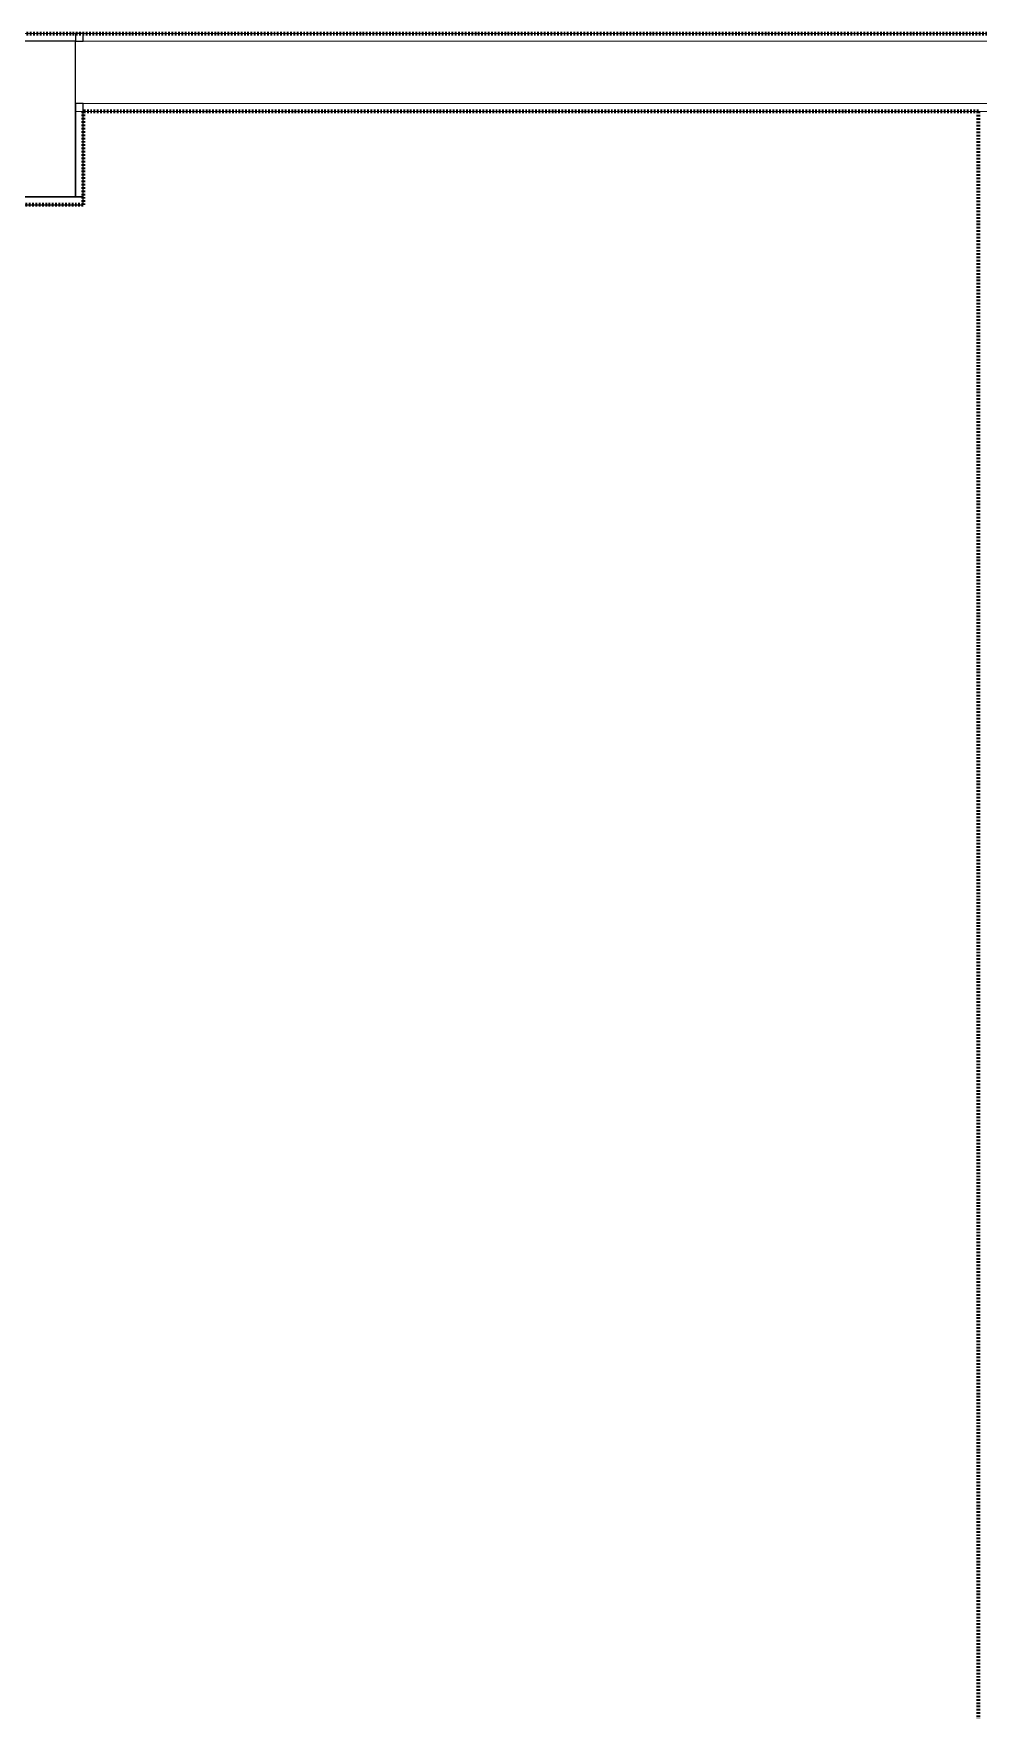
# Model space of a CAD drawing. Header units: millimetres. Extents: x -5300 to 98858, y -5196 to 93886.
# Drawn here: x 48669 to 50490, y 39933 to 43165 of the extents above; entities that cross this region are included whole.
import ezdxf

# ---------------------------------------------------------------- set-up
doc = ezdxf.new("R2010")
doc.units = ezdxf.units.MM
doc.linetypes.add('Штрих', pattern=[6.35, 3.175, -3.175])
doc.linetypes.add('Штрих_2_', pattern=[6.35, 3.175, -3.175])
for name, color, linetype, lineweight, true_color in [('_Разделитель помещений_', 4, 'Штрих', 70, 0x00ffff), ('Колонны', 7, 'Continuous', 18, 0x7f7f7f), ('Стены', 7, 'Continuous', 18, 0x7f7f7f), ('Стены разрез', 7, 'Continuous', 50, 0x7f7f7f)]:
    doc.layers.add(name, color=color, linetype=linetype, lineweight=lineweight, true_color=true_color)

# ---------------------------------------------------------------- blocks, each defined once
blk = doc.blocks.new('СТ_ВОКОЛ-006 44239 - СТ_ВОКОЛ-006 2-241892-Подвал')
at = {"layer": 'Стены', "color": 254, "true_color": 0xd4d4d4}
blk.add_line((48250, 42850), (48750, 42850), dxfattribs=at)
blk = doc.blocks.new('СТ_ВОКОЛ-006 44239 - СТ_ВОКОЛ-006 44239-241889-Подвал')
at = {"layer": 'Стены', "color": 254, "true_color": 0xd4d4d4}
for p, q in [((48235, 42850), (48235, 42850)), ((48235, 42835), (48235, 42835)), ((48765, 42850), (48765, 42850)), ((48765, 42835), (48765, 42835))]:
    blk.add_line(p, q, dxfattribs=at)
at = {"layer": 'Стены разрез', "color": 254, "lineweight": 25, "true_color": 0xd4d4d4}
for p, q in [((48765, 42850), (48235, 42850)), ((48235, 42850), (48235, 42835)), ((48235, 42835), (48765, 42835)), ((48765, 42835), (48765, 42850))]:
    blk.add_line(p, q, dxfattribs=at)
blk.add_blockref('СТ_ВОКОЛ-006 44239 - СТ_ВОКОЛ-006 2-241892-Подвал', (0, 0))
blk = doc.blocks.new('СТ_ВОКОЛ-007 44399 - СТ_ВОКОЛ-007 2-241908-Подвал')
at = {"layer": 'Стены', "color": 254, "true_color": 0xd4d4d4}
blk.add_line((48750, 42850), (48750, 43164.999972), dxfattribs=at)
blk = doc.blocks.new('СТ_ВОКОЛ-007 44399 - СТ_ВОКОЛ-007 44399-241905-Подвал')
at = {"layer": 'Стены', "color": 254, "true_color": 0xd4d4d4}
for p, q in [((48750, 43164.999972), (48750, 43164.999972)), ((48765, 43164.999972), (48765, 43164.999972)), ((48750, 43150), (48750, 43150)), ((48765, 43150), (48765, 43150)), ((48750, 43030), (48750, 43030)), ((48765, 43030), (48765, 43030)), ((48750, 42850), (48750, 42850)), ((48765, 42850), (48765, 42850))]:
    blk.add_line(p, q, dxfattribs=at)
at = {"layer": 'Стены разрез', "color": 254, "lineweight": 25, "true_color": 0xd4d4d4}
for p, q in [((48750, 43164.999972), (48750, 43150)), ((48765, 43164.999972), (48750, 43164.999972)), ((48765, 43150), (48765, 43164.999972)), ((48750, 43150), (48765, 43150)), ((48765, 43030), (48750, 43030)), ((48750, 43030), (48750, 42850)), ((48765, 42850), (48765, 43030)), ((48750, 42850), (48765, 42850))]:
    blk.add_line(p, q, dxfattribs=at)
blk.add_blockref('СТ_ВОКОЛ-007 44399 - СТ_ВОКОЛ-007 2-241908-Подвал', (0, 0))
blk = doc.blocks.new('СТВ_Перегородка_Кирпич 242319 - СТВ_Перегородка_Кирпич 2-249685-Подвал')
at = {"layer": 'Стены', "color": 254, "true_color": 0xd4d4d4}
blk.add_line((33750, 43150), (58000, 43150), dxfattribs=at)
blk = doc.blocks.new('СТВ_Перегородка_Кирпич 242319 - СТВ_Перегородка_Кирпич-249678-Подвал')
at = {"layer": 'Стены', "color": 254, "true_color": 0xd4d4d4}
for p, q in [((33750, 43165), (57830, 43165)), ((57830, 43165), (33750, 43165)), ((48750, 43165), (48250, 43165)), ((48750, 43165), (48750, 43150)), ((48765, 43165), (48750, 43165)), ((48750, 43150), (48750, 43165)), ((48750, 43165), (48750, 43165)), ((48750, 43150), (48750, 43165)), ((48750, 43165), (48750, 43165)), ((48750, 43165), (48765, 43165)), ((48765, 43165), (48765, 43165)), ((48765, 43165), (48765, 43150)), ((48765, 43165), (48765, 43150)), ((48765, 43150), (48765, 43165)), ((48765, 43165), (48765, 43165)), ((57830, 43165), (48765, 43165)), ((57830, 43150), (33750, 43150)), ((57830, 43150), (33750, 43150)), ((48750, 43150), (48250, 43150)), ((48750, 43150), (48750, 43150)), ((48750, 43150), (48765, 43150)), ((48750, 43150), (48765, 43150)), ((48750, 43150), (48750, 43150)), ((48750, 43150), (54250, 43150)), ((48750, 43030), (48750, 43150)), ((48750, 43150), (48750, 43150)), ((48750, 43150), (48750, 43030)), ((48750, 43150), (48750, 43030)), ((54250, 43150), (48750, 43150)), ((48750, 43150), (48750, 43150)), ((54250, 43150), (48750, 43150)), ((48765, 43150), (48765, 43150)), ((57830, 43150), (48765, 43150)), ((48765, 43150), (48765, 43150)), ((48750, 43030), (54250, 43030)), ((48750, 43030), (54250, 43030)), ((48750, 43030), (48750, 43030)), ((54250, 43030), (48750, 43030)), ((48750, 43030), (48750, 43030)), ((48750, 43030), (48750, 43030)), ((48750, 43030), (48765, 43030)), ((50510, 43030), (48750, 43030)), ((48750, 43015), (48750, 43030)), ((48750, 43030), (48750, 43030)), ((48750, 43030), (48750, 43015)), ((48750, 43030), (48750, 43015)), ((48765, 43030), (48750, 43030)), ((48750, 43015), (48750, 43030)), ((48750, 43030), (50510, 43030)), ((48765, 43030), (48765, 43030)), ((50510, 43030), (48765, 43030)), ((48765, 43015), (48765, 43030)), ((48765, 43030), (48765, 43015)), ((48765, 43030), (48765, 43030)), ((48765, 43030), (48765, 43015)), ((48750, 43015), (48750, 43015)), ((48750, 43015), (48765, 43015)), ((50510, 43015), (48750, 43015)), ((48750, 43015), (48750, 43015)), ((48750, 43015), (50510, 43015)), ((48765, 43015), (48750, 43015)), ((48765, 43015), (48765, 43015)), ((48765, 43015), (50510, 43015)), ((48765, 43015), (48765, 43015))]:
    blk.add_line(p, q, dxfattribs=at)
blk = doc.blocks.new('СТВ_Перегородка_Кирпич 242319 - СТВ_Перегородка_Кирпич 242319-249682-Подвал')
for name in ['СТВ_Перегородка_Кирпич 242319 - СТВ_Перегородка_Кирпич-249678-Подвал', 'СТВ_Перегородка_Кирпич 242319 - СТВ_Перегородка_Кирпич 2-249685-Подвал']:
    blk.add_blockref(name, (0, 0))
blk = doc.blocks.new('КОЛ-004 500х300 500 x 300 44118 - КОЛ-004 500х300 500 x 300 44118-384710-Подвал')
at = {"layer": 'Колонны', "color": 254, "lineweight": 25, "true_color": 0xd4d4d4}
for p, q in [((250, 150), (-250, 150)), ((-250, 150), (-250, -150)), ((250, -150), (250, 150)), ((-250, -150), (250, -150))]:
    blk.add_line(p, q, dxfattribs=at)
at = {"layer": 'Колонны', "color": 254, "true_color": 0xd4d4d4}
for p, q in [((-250, 150), (-250, 150)), ((250, 150), (250, 150)), ((-250, -150), (-250, -150)), ((250, -150), (250, -150))]:
    blk.add_line(p, q, dxfattribs=at)

msp = doc.modelspace()

# ---------------------------------------------------------------- linework, layer by layer
at = {"layer": '_Разделитель помещений_', "color": 131, "linetype": 'Штрих_2_', "true_color": 0xaaffff}
for p, q in [((15750, 43165), (57830, 43165)), ((50490, 43015), (48765, 43015)), ((48765, 43015), (48765, 42835)), ((50490, 40630), (50490, 43015)), ((48765, 42835), (48235, 42835)), ((50490, 37170), (50490, 40630))]:
    msp.add_line(p, q, dxfattribs=at)

# ---------------------------------------------------------------- block references
at = {"layer": 'Колонны', "color": 254, "true_color": 0xd4d4d4}
msp.add_blockref('КОЛ-004 500х300 500 x 300 44118 - КОЛ-004 500х300 500 x 300 44118-384710-Подвал', (48500, 43000), dxfattribs=at)
at = {"layer": 'Стены', "color": 254, "true_color": 0xd4d4d4}
for name in ['СТВ_Перегородка_Кирпич 242319 - СТВ_Перегородка_Кирпич 242319-249682-Подвал', 'СТ_ВОКОЛ-007 44399 - СТ_ВОКОЛ-007 44399-241905-Подвал', 'СТ_ВОКОЛ-006 44239 - СТ_ВОКОЛ-006 44239-241889-Подвал']:
    msp.add_blockref(name, (0, 0), dxfattribs=at)

doc.saveas('drawing.dxf')
